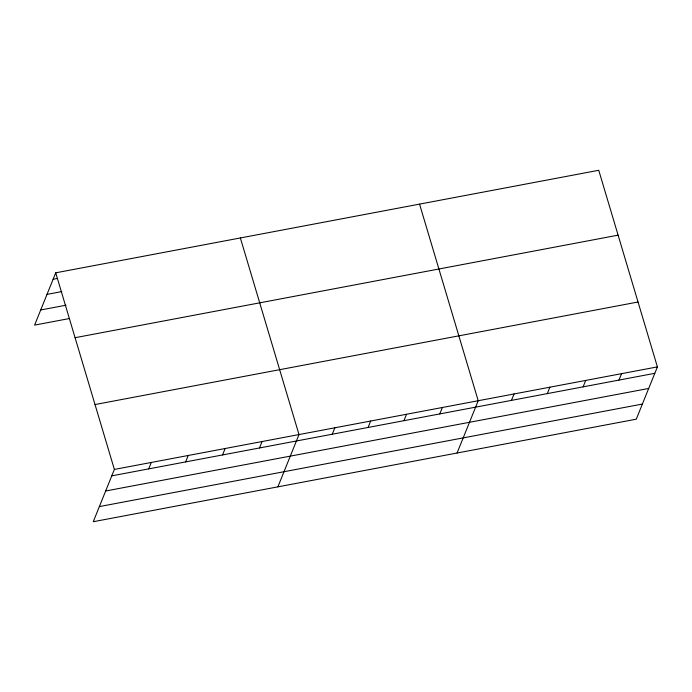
<?xml version="1.0" encoding="UTF-8"?>
<svg xmlns="http://www.w3.org/2000/svg" width="692" height="692" viewBox="0 0 692 692"><rect width="100%" height="100%" fill="white"/><g stroke="black" fill="none" stroke-linecap="round" stroke-linejoin="round"><path stroke-width="1.04" d="M55.723 272.821L114.379 469.427L93.256 521.716L636.277 419.179L657.4 366.89L598.744 170.284L55.723 272.821L34.6 325.11L69.416 318.536M148.711 468.882L151.306 462.455M185.629 461.91L188.233 455.483M222.556 454.938L225.151 448.511M259.483 447.966L262.078 441.539M277.881 486.857L299.005 434.567L240.358 237.953M332.247 434.23L334.841 427.794M368.083 427.457L370.687 421.03M403.929 420.693L406.524 414.266M439.766 413.92L442.361 407.493M457.075 453.018L478.207 400.729L419.551 204.123M511.449 400.391L514.044 393.964M547.286 393.618L549.88 387.191M583.122 386.854L585.717 380.427M618.959 380.09L621.563 373.654M53.128 279.248L57.349 278.452M47.013 294.385L61.787 291.591M40.716 309.973L66.034 305.198M75.082 337.705L618.103 235.159M95.02 404.552L638.041 302.006M114.379 469.427L657.4 366.89M111.784 475.854L654.805 373.317M105.668 490.991L648.689 388.454M99.363 506.587L642.392 404.05"/></g></svg>
